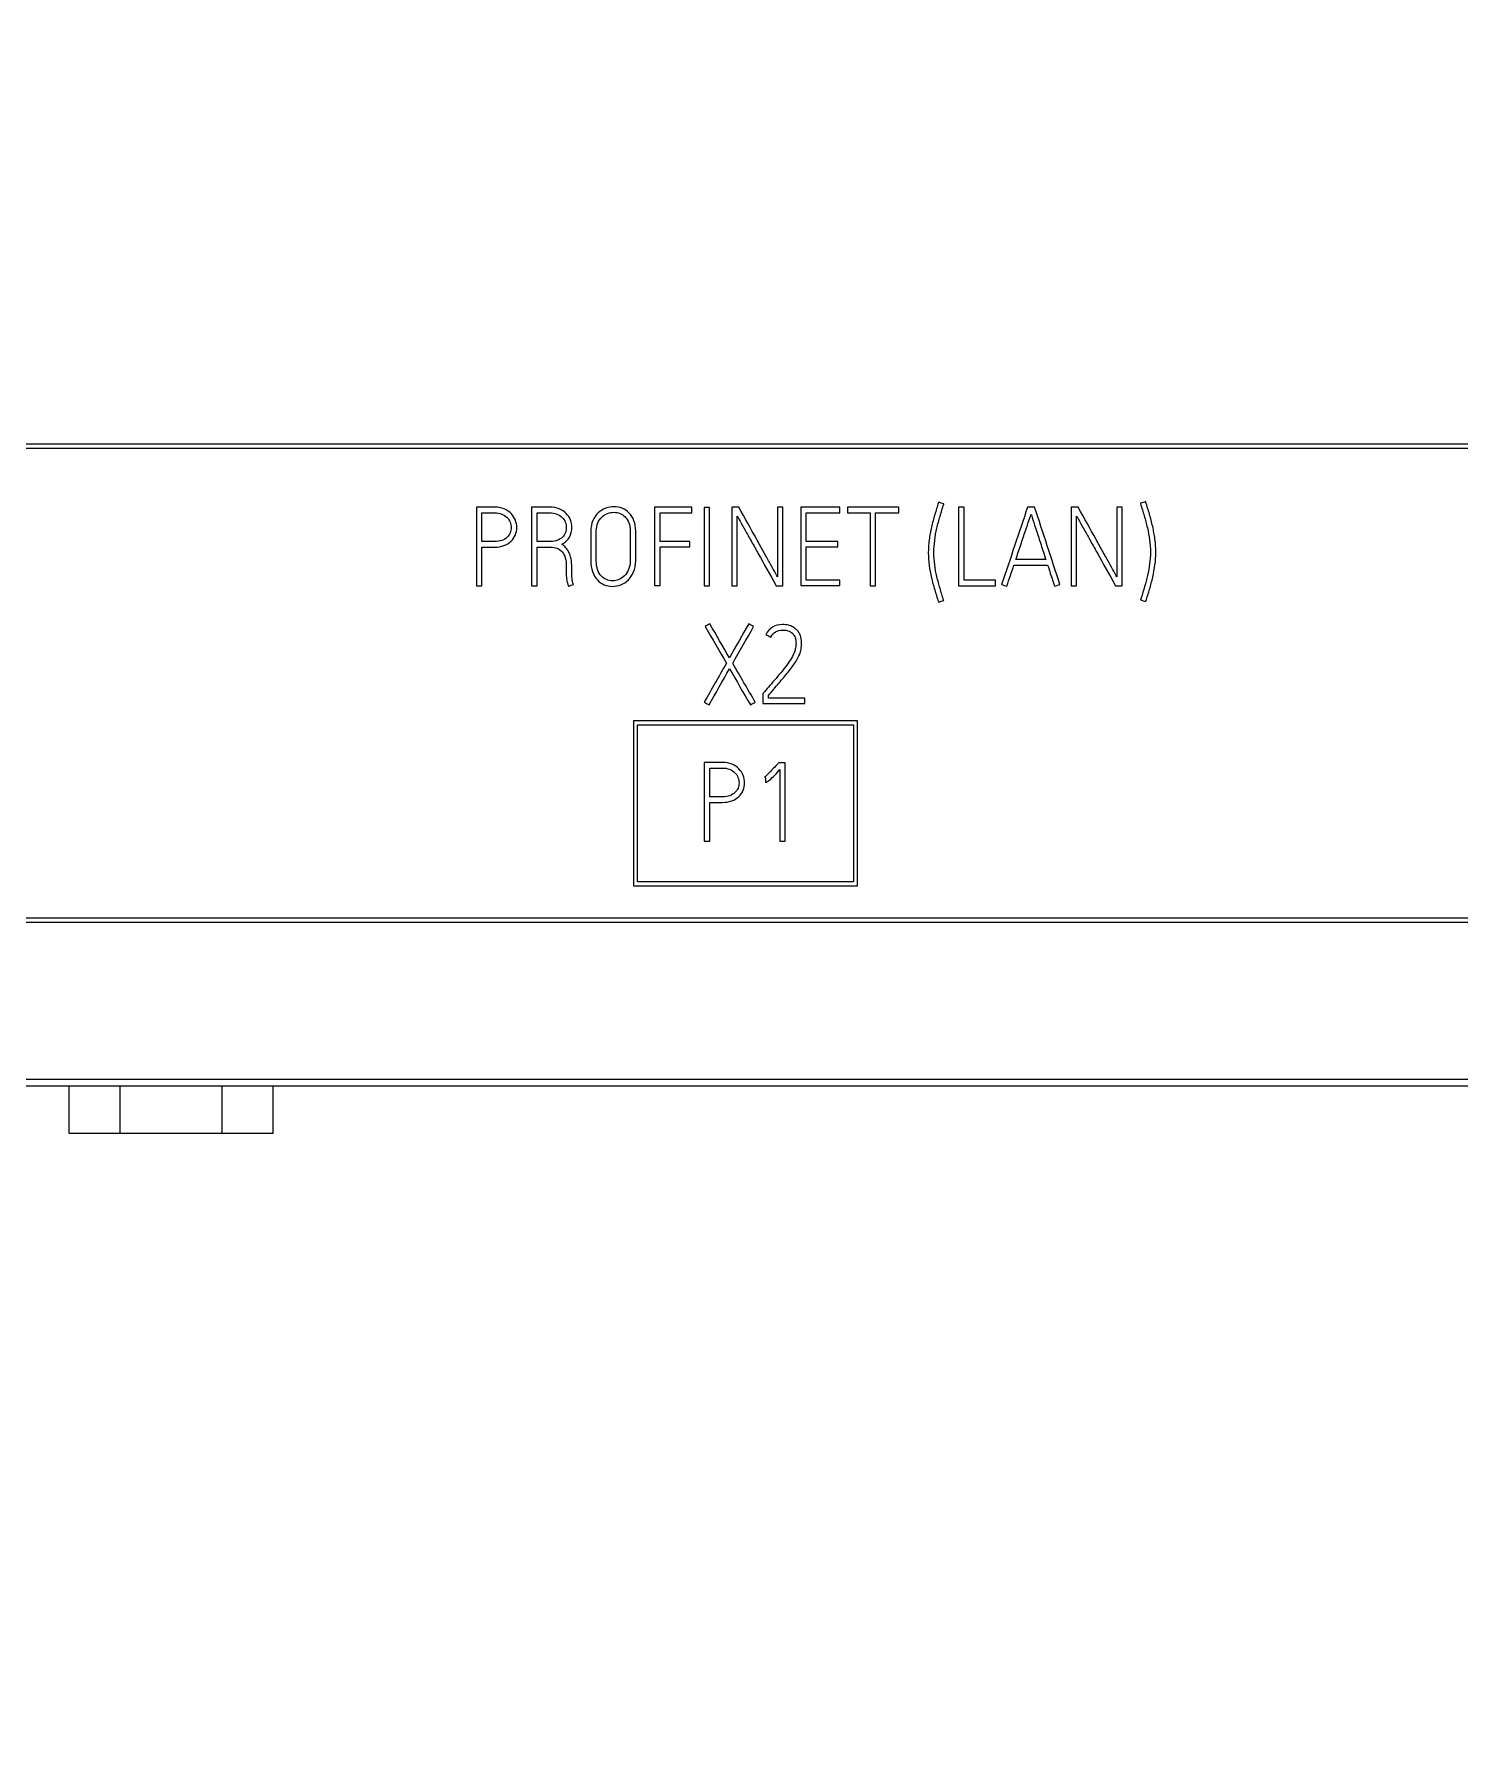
# Model space of a CAD drawing. Header units: millimetres. Extents: x 0 to 1189, y 0 to 841.
# Drawn here: x 918.79 to 955.09, y 278.97 to 322.4 of the extents above; entities that cross this region are included whole.
import ezdxf

# ---------------------------------------------------------------- set-up
doc = ezdxf.new("R2010")
doc.units = ezdxf.units.MM
doc.layers.add('1', color=7, linetype='Continuous')

msp = doc.modelspace()

# ---------------------------------------------------------------- linework, layer by layer
at = {"layer": '1', "color": 7, "linetype": 'Continuous', "lineweight": 13}
for p, q in [((1031.925, 311.961), (882.266, 311.961)), ((882.368, 311.861), (1031.825, 311.861)), ((939.755, 304.916), (934.055, 304.916)), ((934.055, 304.916), (934.055, 300.716)), ((934.155, 300.816), (934.155, 304.816)), ((934.155, 304.816), (939.655, 304.816)), ((939.655, 304.816), (939.655, 300.816)), ((939.755, 300.716), (939.755, 304.916)), ((934.055, 300.716), (939.755, 300.716)), ((939.655, 300.816), (934.155, 300.816)), ((882.266, 299.789), (1031.925, 299.789)), ((1031.825, 299.896), (882.368, 299.896)), ((875.08, 295.621), (1039.08, 295.621)), ((878.789, 295.79), (1035.36, 295.79)), ((919.682, 294.408), (919.682, 295.621)), ((920.981, 294.408), (920.981, 295.621)), ((923.579, 294.408), (923.579, 295.621)), ((924.878, 294.408), (924.878, 295.621)), ((920.981, 294.408), (919.682, 294.408)), ((923.579, 294.408), (920.981, 294.408)), ((924.878, 294.408), (923.579, 294.408))]:
    msp.add_line(p, q, dxfattribs=at)
for points, knots in [([(950.48, 224.19), (898.21, 224.19), (842.672, 224.19), (783.868, 224.19), (777.143, 224.19), (773.452, 224.19), (772.941, 224.19), (772.593, 224.19), (772.362, 224.19), (771.984, 224.197), (770.669, 224.274), (768.364, 224.788), (765.613, 226.213), (763.316, 228.292), (761.893, 230.477), (761.135, 232.357), (760.808, 233.611), (760.648, 234.609), (760.587, 235.255), (760.568, 235.699), (760.562, 235.924), (760.562, 236.058), (760.562, 236.216), (760.561, 236.445), (760.562, 237.055), (760.562, 237.972), (760.561, 238.996), (760.562, 245.938), (760.562, 259.005), (760.562, 298.004), (760.561, 356.81), (760.562, 415.607), (760.561, 449.918), (760.562, 458.897), (760.561, 461.761), (760.562, 463.181), (760.561, 463.91), (760.562, 464.25), (760.562, 464.466), (760.565, 464.602), (760.567, 464.681), (760.585, 465.198), (760.689, 466.243), (761.139, 468.204), (762.201, 470.586), (764.142, 473), (766.634, 474.84), (769.058, 475.801), (770.812, 476.128), (771.698, 476.205), (772.208, 476.226), (772.877, 476.227), (773.791, 476.227), (775.425, 476.227), (779.916, 476.227), (790.535, 476.227), (852.604, 476.227), (963.681, 476.227), (1071.488, 476.227), (1130.292, 476.227), (1137.017, 476.227), (1140.708, 476.227), (1141.22, 476.227), (1141.568, 476.227), (1141.799, 476.227), (1142.176, 476.22), (1143.491, 476.143), (1145.796, 475.628), (1148.547, 474.204), (1150.844, 472.125), (1152.267, 469.94), (1153.026, 468.06), (1153.353, 466.806), (1153.512, 465.807), (1153.573, 465.161), (1153.593, 464.718), (1153.598, 464.492), (1153.598, 464.359), (1153.599, 464.201), (1153.599, 463.972), (1153.599, 463.361), (1153.599, 462.444), (1153.599, 461.421), (1153.599, 454.479), (1153.599, 441.411), (1153.599, 402.413), (1153.599, 343.606), (1153.599, 284.809), (1153.599, 250.498), (1153.599, 241.52), (1153.599, 238.655), (1153.599, 237.235), (1153.599, 236.506), (1153.599, 236.167), (1153.598, 235.951), (1153.595, 235.814), (1153.593, 235.735), (1153.575, 235.218), (1153.471, 234.174), (1153.021, 232.213), (1151.96, 229.831), (1150.019, 227.417), (1147.526, 225.577), (1145.102, 224.616), (1143.349, 224.288), (1142.463, 224.211), (1141.952, 224.19), (1141.284, 224.189), (1140.369, 224.19), (1138.735, 224.189), (1134.244, 224.19), (1123.625, 224.189), (1061.556, 224.19), (1002.751, 224.19), (950.48, 224.19)], [0, 0, 0, 0, 0.125, 0.132812, 0.140625, 0.141113, 0.141602, 0.141846, 0.141968, 0.14209, 0.142578, 0.144531, 0.146484, 0.148438, 0.150391, 0.151367, 0.152344, 0.152832, 0.15332, 0.153564, 0.153687, 0.153748, 0.153809, 0.154053, 0.154297, 0.155273, 0.15625, 0.156738, 0.171875, 0.1875, 0.25, 0.3125, 0.328125, 0.332031, 0.333984, 0.334961, 0.335449, 0.335693, 0.335815, 0.335876, 0.335938, 0.335968, 0.336914, 0.337891, 0.339844, 0.341797, 0.34375, 0.345703, 0.34668, 0.347168, 0.347412, 0.347656, 0.348633, 0.349609, 0.351562, 0.359375, 0.375, 0.5, 0.625, 0.632812, 0.640625, 0.641113, 0.641602, 0.641846, 0.641968, 0.64209, 0.642578, 0.644531, 0.646484, 0.648438, 0.650391, 0.651367, 0.652344, 0.652832, 0.65332, 0.653564, 0.653687, 0.653748, 0.653809, 0.654053, 0.654297, 0.655273, 0.65625, 0.656738, 0.671875, 0.6875, 0.75, 0.8125, 0.828125, 0.832031, 0.833984, 0.834961, 0.835449, 0.835693, 0.835815, 0.835876, 0.835938, 0.835968, 0.836914, 0.837891, 0.839844, 0.841797, 0.84375, 0.845703, 0.84668, 0.847168, 0.847412, 0.847656, 0.848633, 0.849609, 0.851562, 0.859375, 0.875, 1, 1, 1, 1]), ([(950.48, 229.19), (1002.751, 229.19), (1061.556, 229.19), (1123.625, 229.189), (1134.244, 229.19), (1138.735, 229.189), (1140.37, 229.19), (1141.282, 229.189), (1141.846, 229.19), (1142.143, 229.202), (1142.671, 229.248), (1143.709, 229.442), (1145.079, 229.985), (1146.528, 231.055), (1147.657, 232.459), (1148.257, 233.804), (1148.527, 234.984), (1148.584, 235.552), (1148.596, 235.897), (1148.597, 235.942), (1148.598, 236.007), (1148.599, 236.173), (1148.599, 236.508), (1148.599, 237.235), (1148.599, 238.656), (1148.599, 241.52), (1148.599, 250.498), (1148.599, 284.809), (1148.599, 343.606), (1148.599, 402.413), (1148.599, 441.411), (1148.599, 454.479), (1148.599, 461.42), (1148.599, 462.444), (1148.599, 463.364), (1148.599, 463.97), (1148.599, 464.192), (1148.598, 464.347), (1148.598, 464.426), (1148.595, 464.548), (1148.583, 464.816), (1148.549, 465.178), (1148.453, 465.778), (1148.269, 466.487), (1147.812, 467.618), (1147.008, 468.853), (1145.673, 470.062), (1144.073, 470.89), (1142.795, 471.175), (1141.985, 471.223), (1141.755, 471.227), (1141.567, 471.227), (1141.218, 471.227), (1140.709, 471.227), (1137.018, 471.227), (1130.292, 471.227), (1071.488, 471.227), (963.681, 471.227), (852.604, 471.227), (790.535, 471.227), (779.916, 471.227), (775.426, 471.227), (773.79, 471.227), (772.879, 471.227), (772.314, 471.227), (772.018, 471.214), (771.489, 471.168), (770.451, 470.975), (769.081, 470.431), (767.632, 469.362), (766.503, 467.958), (765.904, 466.612), (765.633, 465.433), (765.577, 464.865), (765.565, 464.52), (765.563, 464.474), (765.562, 464.409), (765.562, 464.243), (765.561, 463.909), (765.562, 463.182), (765.561, 461.761), (765.562, 458.897), (765.561, 449.918), (765.562, 415.607), (765.561, 356.81), (765.562, 298.004), (765.562, 259.005), (765.562, 245.938), (765.561, 238.996), (765.562, 237.973), (765.562, 237.053), (765.561, 236.447), (765.562, 236.225), (765.562, 236.07), (765.562, 235.991), (765.565, 235.869), (765.577, 235.601), (765.611, 235.238), (765.707, 234.638), (765.892, 233.929), (766.348, 232.798), (767.152, 231.564), (768.488, 230.355), (770.087, 229.527), (771.365, 229.241), (772.176, 229.194), (772.406, 229.19), (772.594, 229.19), (772.943, 229.19), (773.452, 229.19), (777.143, 229.19), (783.868, 229.19), (842.672, 229.19), (898.21, 229.19), (950.48, 229.19)], [0, 0, 0, 0, 0.125, 0.140625, 0.148438, 0.150391, 0.151367, 0.152344, 0.152588, 0.152832, 0.15332, 0.154297, 0.15625, 0.158203, 0.160156, 0.162109, 0.163086, 0.164032, 0.164062, 0.164124, 0.164185, 0.164307, 0.164551, 0.165039, 0.166016, 0.167969, 0.171875, 0.1875, 0.25, 0.3125, 0.328125, 0.343262, 0.34375, 0.344727, 0.345703, 0.345947, 0.346191, 0.346252, 0.346313, 0.346436, 0.34668, 0.347168, 0.347656, 0.348633, 0.349609, 0.351562, 0.353516, 0.355469, 0.357422, 0.35791, 0.358032, 0.358154, 0.358398, 0.358887, 0.359375, 0.367188, 0.375, 0.5, 0.625, 0.640625, 0.648438, 0.650391, 0.651367, 0.652344, 0.652588, 0.652832, 0.65332, 0.654297, 0.65625, 0.658203, 0.660156, 0.662109, 0.663086, 0.664032, 0.664062, 0.664124, 0.664185, 0.664307, 0.664551, 0.665039, 0.666016, 0.667969, 0.671875, 0.6875, 0.75, 0.8125, 0.828125, 0.843262, 0.84375, 0.844727, 0.845703, 0.845947, 0.846191, 0.846252, 0.846313, 0.846436, 0.84668, 0.847168, 0.847656, 0.848633, 0.849609, 0.851562, 0.853516, 0.855469, 0.857422, 0.85791, 0.858032, 0.858154, 0.858398, 0.858887, 0.859375, 0.867188, 0.875, 1, 1, 1, 1]), ([(930.76, 310.312), (930.688, 310.343), (930.606, 310.358), (930.36, 310.358), (930.207, 310.358), (930.053, 310.358)], [0, 0, 0, 0, 0.37586, 0.37586, 1, 1, 1, 1]), ([(930.195, 309.34), (930.301, 309.34), (930.408, 309.34), (930.69, 309.34), (930.83, 309.39), (930.983, 309.539), (931.02, 309.591), (931.068, 309.709), (931.08, 309.771), (931.08, 309.901), (931.068, 309.964), (931.02, 310.088), (930.984, 310.144), (930.89, 310.242), (930.831, 310.282), (930.76, 310.312)], [0, 0, 0, 0, 0.156652, 0.156652, 0.415577, 0.415577, 0.533205, 0.533205, 0.650256, 0.650256, 0.766698, 0.766698, 0.883139, 0.883139, 1, 1, 1, 1]), ([(930.195, 310.216), (930.301, 310.216), (930.408, 310.216), (930.584, 310.216), (930.646, 310.205), (930.751, 310.161), (930.795, 310.132), (930.832, 310.096)], [0, 0, 0, 0, 0.431706, 0.431706, 0.716302, 0.716302, 1, 1, 1, 1]), ([(932.163, 310.313), (932.092, 310.343), (932.01, 310.358), (931.764, 310.358), (931.61, 310.358), (931.457, 310.358)], [0, 0, 0, 0, 0.37586, 0.37586, 1, 1, 1, 1]), ([(931.598, 310.216), (931.705, 310.216), (931.811, 310.216), (931.988, 310.216), (932.049, 310.205), (932.155, 310.161), (932.199, 310.132), (932.235, 310.097)], [0, 0, 0, 0, 0.429184, 0.429184, 0.713484, 0.713484, 1, 1, 1, 1]), ([(932.225, 309.412), (932.314, 309.458), (932.379, 309.52), (932.463, 309.675), (932.483, 309.756), (932.483, 309.904), (932.472, 309.967), (932.424, 310.091), (932.388, 310.147), (932.294, 310.245), (932.234, 310.284), (932.163, 310.313)], [0, 0, 0, 0, 0.231737, 0.231737, 0.46269, 0.46269, 0.642008, 0.642008, 0.821326, 0.821326, 1, 1, 1, 1]), ([(933.937, 310.213), (933.889, 310.263), (933.832, 310.302), (933.7, 310.355), (933.631, 310.369), (933.485, 310.369), (933.414, 310.355), (933.273, 310.302), (933.21, 310.262), (933.097, 310.159), (933.052, 310.094), (933.017, 310.018)], [0, 0, 0, 0, 0.203129, 0.203129, 0.406258, 0.406258, 0.604727, 0.604727, 0.802364, 0.802364, 1, 1, 1, 1]), ([(933.235, 308.602), (933.148, 308.692), (933.105, 308.822), (933.105, 309.244), (933.105, 309.498), (933.105, 309.831), (933.118, 309.899), (933.17, 310.017), (933.204, 310.067), (933.289, 310.146), (933.337, 310.176), (933.446, 310.217), (933.501, 310.227), (933.668, 310.227), (933.761, 310.189), (933.837, 310.113)], [0, 0, 0, 0, 0.189462, 0.189462, 0.475624, 0.475624, 0.563302, 0.563302, 0.651218, 0.651218, 0.738413, 0.738413, 0.825609, 0.825609, 1, 1, 1, 1]), ([(933.133, 308.504), (933.236, 308.395), (933.364, 308.341), (933.587, 308.341), (933.659, 308.355), (933.801, 308.41), (933.865, 308.452), (933.976, 308.563), (934.021, 308.631), (934.091, 308.792), (934.109, 308.884), (934.109, 309.244), (934.109, 309.498), (934.109, 309.847), (934.094, 309.934), (934.035, 310.091), (933.992, 310.158), (933.937, 310.213)], [0, 0, 0, 0, 0.20335, 0.20335, 0.300032, 0.300032, 0.396714, 0.396714, 0.493691, 0.493691, 0.591162, 0.591162, 0.825677, 0.825677, 0.912838, 0.912838, 1, 1, 1, 1]), ([(937.715, 308.588), (937.7, 308.616), (937.675, 308.662), (937.603, 308.791), (937.56, 308.867), (937.462, 309.043), (937.409, 309.139), (937.294, 309.346), (937.237, 309.45), (937.044, 309.797), (936.897, 310.065), (936.736, 310.357)], [0, 0, 0, 0, 0.156542, 0.156542, 0.313434, 0.313434, 0.470786, 0.470786, 0.628139, 0.628139, 1, 1, 1, 1]), ([(941.815, 310.474), (941.784, 310.372), (941.752, 310.27), (941.69, 310.062), (941.662, 309.958), (941.614, 309.745), (941.594, 309.638), (941.565, 309.421), (941.557, 309.311), (941.557, 309.089), (941.565, 308.982), (941.594, 308.771), (941.614, 308.666), (941.662, 308.459), (941.689, 308.356), (941.75, 308.153), (941.781, 308.052), (941.813, 307.952)], [0, 0, 0, 0, 0.126536, 0.126536, 0.253186, 0.253186, 0.379836, 0.379836, 0.50693, 0.50693, 0.629825, 0.629825, 0.753053, 0.753053, 0.876281, 0.876281, 1, 1, 1, 1]), ([(941.946, 307.994), (941.914, 308.092), (941.884, 308.191), (941.827, 308.388), (941.8, 308.488), (941.752, 308.69), (941.733, 308.791), (941.706, 308.992), (941.699, 309.094), (941.699, 309.305), (941.706, 309.41), (941.733, 309.616), (941.752, 309.718), (941.798, 309.921), (941.825, 310.023), (941.886, 310.226), (941.917, 310.329), (941.948, 310.432)], [0, 0, 0, 0, 0.123336, 0.123336, 0.246672, 0.246672, 0.369617, 0.369617, 0.492101, 0.492101, 0.618989, 0.618989, 0.745931, 0.745931, 0.872966, 0.872966, 1, 1, 1, 1]), ([(944.173, 310.183), (944.181, 310.161), (944.197, 310.11), (944.247, 309.953), (944.277, 309.86), (944.347, 309.643), (944.386, 309.526), (944.468, 309.272), (944.509, 309.148), (944.548, 309.026)], [0, 0, 0, 0, 0.25019, 0.25019, 0.50038, 0.50038, 0.750091, 0.750091, 1, 1, 1, 1]), ([(946.354, 308.588), (946.339, 308.616), (946.314, 308.662), (946.242, 308.791), (946.199, 308.867), (946.101, 309.043), (946.048, 309.139), (945.933, 309.346), (945.876, 309.45), (945.683, 309.797), (945.536, 310.065), (945.375, 310.357)], [0, 0, 0, 0, 0.156542, 0.156542, 0.313434, 0.313434, 0.470786, 0.470786, 0.628139, 0.628139, 1, 1, 1, 1]), ([(946.959, 310.446), (946.992, 310.343), (947.023, 310.24), (947.082, 310.037), (947.109, 309.935), (947.157, 309.732), (947.176, 309.629), (947.204, 309.424), (947.211, 309.319), (947.211, 309.112), (947.204, 309.013), (947.179, 308.817), (947.161, 308.719), (947.116, 308.525), (947.092, 308.429), (947.036, 308.239), (947.007, 308.144), (946.978, 308.05)], [0, 0, 0, 0, 0.129655, 0.129655, 0.259309, 0.259309, 0.388964, 0.388964, 0.518619, 0.518619, 0.639276, 0.639276, 0.759578, 0.759578, 0.879789, 0.879789, 1, 1, 1, 1]), ([(947.097, 307.966), (947.129, 308.066), (947.159, 308.167), (947.221, 308.37), (947.247, 308.473), (947.294, 308.68), (947.313, 308.785), (947.342, 308.996), (947.35, 309.103), (947.35, 309.325), (947.342, 309.435), (947.312, 309.651), (947.293, 309.759), (947.245, 309.971), (947.218, 310.076), (947.156, 310.284), (947.126, 310.386), (947.094, 310.488)], [0, 0, 0, 0, 0.123653, 0.123653, 0.246817, 0.246817, 0.370066, 0.370066, 0.492982, 0.492982, 0.620097, 0.620097, 0.746769, 0.746769, 0.873441, 0.873441, 1, 1, 1, 1]), ([(930.832, 310.096), (930.868, 310.059), (930.894, 310.019), (930.929, 309.928), (930.938, 309.882), (930.938, 309.792), (930.93, 309.748), (930.897, 309.663), (930.871, 309.625), (930.8, 309.559), (930.757, 309.532), (930.651, 309.491), (930.588, 309.481), (930.408, 309.481), (930.301, 309.481), (930.195, 309.481)], [0, 0, 0, 0, 0.137616, 0.137616, 0.275231, 0.275231, 0.408799, 0.408799, 0.541447, 0.541447, 0.674733, 0.674733, 0.808019, 0.808019, 1, 1, 1, 1]), ([(932.235, 310.097), (932.271, 310.062), (932.298, 310.022), (932.333, 309.931), (932.342, 309.885), (932.342, 309.795), (932.334, 309.751), (932.318, 309.709)], [0, 0, 0, 0, 0.337469, 0.337469, 0.674938, 0.674938, 1, 1, 1, 1]), ([(933.017, 310.018), (932.983, 309.941), (932.966, 309.853), (932.966, 309.498), (932.966, 309.244), (932.966, 308.787), (933.022, 308.625), (933.133, 308.504)], [0, 0, 0, 0, 0.17915, 0.17915, 0.63502, 0.63502, 1, 1, 1, 1]), ([(933.837, 310.113), (933.924, 310.03), (933.967, 309.91), (933.967, 309.498), (933.967, 309.244), (933.967, 308.907), (933.954, 308.834), (933.902, 308.708), (933.868, 308.655), (933.783, 308.568), (933.735, 308.536), (933.626, 308.493), (933.571, 308.482), (933.515, 308.482)], [0, 0, 0, 0, 0.210841, 0.210841, 0.551942, 0.551942, 0.663724, 0.663724, 0.775809, 0.775809, 0.887905, 0.887905, 1, 1, 1, 1]), ([(936.694, 310.133), (936.707, 310.107), (936.732, 310.062), (936.804, 309.934), (936.846, 309.859), (936.944, 309.683), (936.998, 309.587), (937.112, 309.38), (937.17, 309.276), (937.368, 308.925), (937.517, 308.653), (937.682, 308.357)], [0, 0, 0, 0, 0.157828, 0.157828, 0.316016, 0.316016, 0.473741, 0.473741, 0.631861, 0.631861, 1, 1, 1, 1]), ([(943.785, 309.026), (943.826, 309.148), (943.867, 309.272), (943.953, 309.526), (943.992, 309.643), (944.066, 309.86), (944.098, 309.953), (944.123, 310.032)], [0, 0, 0, 0, 0.333201, 0.333201, 0.666133, 0.666133, 1, 1, 1, 1]), ([(945.333, 310.133), (945.346, 310.107), (945.371, 310.062), (945.443, 309.934), (945.485, 309.859), (945.583, 309.683), (945.637, 309.587), (945.751, 309.38), (945.809, 309.276), (946.007, 308.925), (946.156, 308.653), (946.321, 308.357)], [0, 0, 0, 0, 0.157828, 0.157828, 0.316016, 0.316016, 0.473741, 0.473741, 0.631861, 0.631861, 1, 1, 1, 1]), ([(932.245, 309.595), (932.212, 309.561), (932.17, 309.535), (932.068, 309.494), (932.008, 309.484), (931.826, 309.484), (931.712, 309.484), (931.598, 309.484)], [0, 0, 0, 0, 0.274112, 0.274112, 0.546657, 0.546657, 1, 1, 1, 1]), ([(931.598, 309.342), (931.71, 309.342), (931.822, 309.342), (932.064, 309.342), (932.164, 309.302), (932.307, 309.141), (932.342, 309.015), (932.342, 308.785), (932.342, 308.726), (932.342, 308.668)], [0, 0, 0, 0, 0.269407, 0.269407, 0.581768, 0.581768, 0.894212, 0.894212, 1, 1, 1, 1]), ([(932.481, 308.76), (932.481, 308.778), (932.481, 308.797), (932.481, 308.985), (932.456, 309.117), (932.358, 309.302), (932.298, 309.369), (932.225, 309.412)], [0, 0, 0, 0, 0.051637, 0.051637, 0.525819, 0.525819, 1, 1, 1, 1]), ([(944.595, 308.884), (944.619, 308.807), (944.642, 308.735), (944.684, 308.606), (944.703, 308.55), (944.74, 308.444), (944.758, 308.392), (944.772, 308.344)], [0, 0, 0, 0, 0.312745, 0.312745, 0.62549, 0.62549, 1, 1, 1, 1]), ([(932.339, 308.643), (932.339, 308.601), (932.343, 308.554), (932.36, 308.455), (932.374, 308.401), (932.395, 308.344)], [0, 0, 0, 0, 0.5, 0.5, 1, 1, 1, 1]), ([(932.525, 308.393), (932.505, 308.445), (932.492, 308.494), (932.481, 308.584), (932.478, 308.626), (932.478, 308.681), (932.478, 308.698), (932.478, 308.73), (932.479, 308.745), (932.481, 308.76)], [0, 0, 0, 0, 0.331667, 0.331667, 0.666095, 0.666095, 0.834842, 0.834842, 1, 1, 1, 1]), ([(937.487, 305.563), (937.577, 305.67), (937.666, 305.774), (937.838, 305.976), (937.917, 306.071), (938.061, 306.25), (938.123, 306.333), (938.224, 306.487), (938.261, 306.556), (938.297, 306.656), (938.309, 306.698), (938.326, 306.791), (938.33, 306.838), (938.33, 306.94), (938.324, 306.993), (938.298, 307.098), (938.276, 307.147), (938.244, 307.191)], [0, 0, 0, 0, 0.149955, 0.149955, 0.29991, 0.29991, 0.449522, 0.449522, 0.598675, 0.598675, 0.694193, 0.694193, 0.789155, 0.789155, 0.894818, 0.894818, 1, 1, 1, 1]), ([(937.548, 307.047), (937.611, 307.169), (937.711, 307.23), (937.977, 307.23), (938.07, 307.19), (938.128, 307.111)], [0, 0, 0, 0, 0.513342, 0.513342, 1, 1, 1, 1]), ([(937.548, 307.047), (937.611, 307.169), (937.711, 307.23), (937.977, 307.23), (938.07, 307.19), (938.128, 307.111)], [0, 0, 0, 0, 0.513342, 0.513342, 1, 1, 1, 1]), ([(938.244, 307.191), (938.229, 307.212), (938.211, 307.232), (938.166, 307.275), (938.139, 307.294), (938.074, 307.327), (938.037, 307.341), (937.952, 307.363), (937.903, 307.369), (937.847, 307.369)], [0, 0, 0, 0, 0.252061, 0.252061, 0.502132, 0.502132, 0.750138, 0.750138, 1, 1, 1, 1]), ([(938.128, 307.111), (938.15, 307.079), (938.166, 307.044), (938.184, 306.969), (938.189, 306.929), (938.189, 306.848), (938.185, 306.808), (938.17, 306.73), (938.161, 306.695), (938.15, 306.664)], [0, 0, 0, 0, 0.249448, 0.249448, 0.501018, 0.501018, 0.750509, 0.750509, 1, 1, 1, 1]), ([(938.15, 306.664), (938.135, 306.621), (938.11, 306.572), (938.039, 306.459), (937.999, 306.399), (937.907, 306.274), (937.856, 306.209), (937.747, 306.078), (937.694, 306.014), (937.588, 305.89), (937.538, 305.832), (937.442, 305.721), (937.4, 305.673), (937.359, 305.626), (937.354, 305.619), (937.348, 305.613)], [0, 0, 0, 0, 0.16191, 0.16191, 0.324522, 0.324522, 0.486983, 0.486983, 0.649444, 0.649444, 0.811905, 0.811905, 0.974366, 0.974366, 1, 1, 1, 1]), ([(936.56, 303.812), (936.488, 303.843), (936.407, 303.858), (936.161, 303.858), (936.007, 303.858), (935.853, 303.858)], [0, 0, 0, 0, 0.37586, 0.37586, 1, 1, 1, 1]), ([(935.995, 302.84), (936.101, 302.84), (936.208, 302.84), (936.49, 302.84), (936.63, 302.89), (936.784, 303.039), (936.82, 303.091), (936.868, 303.209), (936.88, 303.271), (936.88, 303.401), (936.868, 303.464), (936.82, 303.588), (936.784, 303.644), (936.69, 303.742), (936.631, 303.782), (936.56, 303.812)], [0, 0, 0, 0, 0.156652, 0.156652, 0.415577, 0.415577, 0.533205, 0.533205, 0.650256, 0.650256, 0.766698, 0.766698, 0.883139, 0.883139, 1, 1, 1, 1]), ([(935.995, 303.716), (936.101, 303.716), (936.208, 303.716), (936.384, 303.716), (936.446, 303.705), (936.551, 303.661), (936.595, 303.632), (936.632, 303.596)], [0, 0, 0, 0, 0.431706, 0.431706, 0.716302, 0.716302, 1, 1, 1, 1]), ([(937.723, 303.824), (937.69, 303.787), (937.655, 303.75), (937.585, 303.674), (937.552, 303.639), (937.491, 303.576), (937.464, 303.55), (937.416, 303.508), (937.399, 303.494), (937.39, 303.489)], [0, 0, 0, 0, 0.25, 0.25, 0.5, 0.5, 0.75, 0.75, 1, 1, 1, 1]), ([(937.415, 303.353), (937.422, 303.353), (937.432, 303.355), (937.456, 303.362), (937.475, 303.375), (937.527, 303.417), (937.562, 303.449), (937.649, 303.536), (937.706, 303.597), (937.778, 303.675)], [0, 0, 0, 0, 0.256406, 0.256406, 0.506305, 0.506305, 0.752671, 0.752671, 1, 1, 1, 1]), ([(937.917, 303.847), (937.894, 303.847), (937.871, 303.847), (937.813, 303.847), (937.778, 303.847), (937.743, 303.847)], [0, 0, 0, 0, 0.397287, 0.397287, 1, 1, 1, 1]), ([(936.632, 303.596), (936.668, 303.559), (936.694, 303.519), (936.73, 303.428), (936.738, 303.382), (936.738, 303.292), (936.73, 303.248), (936.697, 303.163), (936.671, 303.125), (936.6, 303.059), (936.557, 303.032), (936.451, 302.991), (936.388, 302.981), (936.208, 302.981), (936.101, 302.981), (935.995, 302.981)], [0, 0, 0, 0, 0.137616, 0.137616, 0.275231, 0.275231, 0.408799, 0.408799, 0.541447, 0.541447, 0.674733, 0.674733, 0.808019, 0.808019, 1, 1, 1, 1])]:
    msp.add_open_spline(points, degree=3, knots=knots, dxfattribs=at)
for points in [[(930.053, 310.358), (930.053, 309.691), (930.053, 309.024), (930.053, 308.357)], [(930.195, 309.481), (930.195, 309.726), (930.195, 309.971), (930.195, 310.216)], [(931.457, 310.358), (931.457, 309.691), (931.457, 309.024), (931.457, 308.357)], [(931.598, 309.484), (931.598, 309.728), (931.598, 309.972), (931.598, 310.216)], [(935.537, 310.358), (935.22, 310.358), (934.903, 310.358), (934.586, 310.358)], [(934.586, 310.358), (934.586, 309.693), (934.586, 309.028), (934.586, 308.363)], [(934.727, 309.484), (934.727, 309.728), (934.727, 309.972), (934.727, 310.216)], [(934.727, 310.216), (934.997, 310.216), (935.267, 310.216), (935.537, 310.216)], [(935.537, 310.216), (935.537, 310.263), (935.537, 310.311), (935.537, 310.358)], [(935.99, 310.352), (935.943, 310.352), (935.897, 310.352), (935.851, 310.352)], [(935.851, 310.352), (935.851, 309.687), (935.851, 309.022), (935.851, 308.357)], [(935.99, 308.357), (935.99, 309.022), (935.99, 309.687), (935.99, 310.352)], [(936.736, 310.357), (936.675, 310.357), (936.615, 310.357), (936.555, 310.357)], [(936.555, 310.357), (936.555, 309.691), (936.555, 309.024), (936.555, 308.357)], [(937.856, 310.357), (937.809, 310.357), (937.762, 310.357), (937.715, 310.357)], [(937.715, 310.357), (937.715, 309.768), (937.715, 309.178), (937.715, 308.588)], [(937.856, 308.357), (937.856, 309.024), (937.856, 309.691), (937.856, 310.357)], [(939.307, 310.358), (938.975, 310.358), (938.643, 310.358), (938.311, 310.358)], [(938.311, 310.358), (938.311, 309.693), (938.311, 309.028), (938.311, 308.363)], [(938.45, 309.484), (938.45, 309.728), (938.45, 309.972), (938.45, 310.216)], [(938.45, 310.216), (938.736, 310.216), (939.021, 310.216), (939.307, 310.216)], [(939.307, 310.216), (939.307, 310.263), (939.307, 310.311), (939.307, 310.358)], [(940.808, 310.355), (940.373, 310.355), (939.937, 310.355), (939.501, 310.355)], [(939.501, 310.355), (939.501, 310.308), (939.501, 310.26), (939.501, 310.213)], [(939.501, 310.213), (939.692, 310.213), (939.882, 310.213), (940.073, 310.213)], [(940.073, 310.213), (940.073, 309.595), (940.073, 308.976), (940.073, 308.357)], [(940.215, 308.357), (940.215, 308.976), (940.215, 309.595), (940.215, 310.213)], [(940.215, 310.213), (940.412, 310.213), (940.61, 310.213), (940.808, 310.213)], [(940.808, 310.213), (940.808, 310.26), (940.808, 310.308), (940.808, 310.355)], [(941.818, 310.485), (941.817, 310.481), (941.816, 310.478), (941.815, 310.474)], [(941.954, 310.443), (941.909, 310.457), (941.863, 310.471), (941.818, 310.485)], [(941.948, 310.432), (941.95, 310.436), (941.952, 310.44), (941.954, 310.443)], [(942.47, 310.355), (942.423, 310.355), (942.376, 310.355), (942.329, 310.355)], [(942.329, 310.355), (942.329, 309.689), (942.329, 309.023), (942.329, 308.357)], [(942.47, 308.499), (942.47, 309.118), (942.47, 309.736), (942.47, 310.355)], [(944.085, 310.361), (943.864, 309.703), (943.643, 309.045), (943.422, 308.388)], [(944.262, 310.361), (944.203, 310.361), (944.144, 310.361), (944.085, 310.361)], [(944.123, 310.032), (944.149, 310.11), (944.166, 310.161), (944.173, 310.183)], [(944.123, 310.032), (944.149, 310.11), (944.166, 310.161), (944.173, 310.183)], [(944.909, 308.388), (944.693, 309.045), (944.478, 309.703), (944.262, 310.361)], [(945.375, 310.357), (945.314, 310.357), (945.254, 310.357), (945.194, 310.357)], [(945.194, 310.357), (945.194, 309.691), (945.194, 309.024), (945.194, 308.357)], [(946.495, 310.357), (946.448, 310.357), (946.401, 310.357), (946.354, 310.357)], [(946.354, 310.357), (946.354, 309.768), (946.354, 309.178), (946.354, 308.588)], [(946.495, 308.357), (946.495, 309.024), (946.495, 309.691), (946.495, 310.357)], [(947.092, 310.499), (947.046, 310.485), (947.001, 310.471), (946.956, 310.457)], [(946.956, 310.457), (946.957, 310.454), (946.958, 310.45), (946.959, 310.446)], [(947.094, 310.488), (947.093, 310.492), (947.093, 310.495), (947.092, 310.499)], [(932.318, 309.709), (932.303, 309.666), (932.278, 309.628), (932.245, 309.595)], [(936.694, 308.357), (936.694, 308.949), (936.694, 309.541), (936.694, 310.133)], [(945.333, 308.357), (945.333, 308.949), (945.333, 309.541), (945.333, 310.133)], [(930.195, 308.357), (930.195, 308.685), (930.195, 309.012), (930.195, 309.34)], [(931.598, 308.357), (931.598, 308.686), (931.598, 309.014), (931.598, 309.342)], [(935.488, 309.484), (935.234, 309.484), (934.981, 309.484), (934.727, 309.484)], [(934.727, 308.363), (934.727, 308.69), (934.727, 309.018), (934.727, 309.345)], [(934.727, 309.345), (934.981, 309.345), (935.234, 309.345), (935.488, 309.345)], [(935.488, 309.345), (935.488, 309.391), (935.488, 309.438), (935.488, 309.484)], [(939.255, 309.484), (938.986, 309.484), (938.718, 309.484), (938.45, 309.484)], [(938.45, 308.502), (938.45, 308.783), (938.45, 309.064), (938.45, 309.345)], [(938.45, 309.345), (938.718, 309.345), (938.986, 309.345), (939.255, 309.345)], [(939.255, 309.345), (939.255, 309.391), (939.255, 309.438), (939.255, 309.484)], [(943.555, 308.344), (943.616, 308.524), (943.677, 308.704), (943.738, 308.884)], [(943.738, 308.884), (944.024, 308.884), (944.309, 308.884), (944.595, 308.884)], [(944.548, 309.026), (944.294, 309.026), (944.039, 309.026), (943.785, 309.026)], [(932.342, 308.668), (932.341, 308.66), (932.34, 308.652), (932.339, 308.643)], [(933.515, 308.482), (933.402, 308.482), (933.309, 308.522), (933.235, 308.602)], [(939.307, 308.502), (939.021, 308.502), (938.736, 308.502), (938.45, 308.502)], [(939.307, 308.363), (939.307, 308.409), (939.307, 308.455), (939.307, 308.502)], [(943.264, 308.499), (942.999, 308.499), (942.735, 308.499), (942.47, 308.499)], [(943.264, 308.357), (943.264, 308.405), (943.264, 308.452), (943.264, 308.499)], [(930.053, 308.357), (930.101, 308.357), (930.148, 308.357), (930.195, 308.357)], [(931.457, 308.357), (931.504, 308.357), (931.551, 308.357), (931.598, 308.357)], [(932.395, 308.344), (932.438, 308.36), (932.482, 308.377), (932.525, 308.393)], [(934.586, 308.363), (934.633, 308.363), (934.68, 308.363), (934.727, 308.363)], [(935.851, 308.357), (935.897, 308.357), (935.943, 308.357), (935.99, 308.357)], [(936.555, 308.357), (936.602, 308.357), (936.648, 308.357), (936.694, 308.357)], [(937.682, 308.357), (937.74, 308.357), (937.798, 308.357), (937.856, 308.357)], [(938.311, 308.363), (938.643, 308.363), (938.975, 308.363), (939.307, 308.363)], [(940.073, 308.357), (940.12, 308.357), (940.167, 308.357), (940.215, 308.357)], [(941.815, 307.939), (941.86, 307.953), (941.904, 307.968), (941.948, 307.983)], [(941.948, 307.983), (941.947, 307.987), (941.947, 307.99), (941.946, 307.994)], [(942.329, 308.357), (942.64, 308.357), (942.952, 308.357), (943.264, 308.357)], [(943.422, 308.388), (943.466, 308.373), (943.51, 308.358), (943.555, 308.344)], [(944.772, 308.344), (944.818, 308.358), (944.863, 308.373), (944.909, 308.388)], [(945.194, 308.357), (945.241, 308.357), (945.287, 308.357), (945.333, 308.357)], [(946.321, 308.357), (946.379, 308.357), (946.437, 308.357), (946.495, 308.357)], [(946.978, 308.05), (946.971, 308.032), (946.965, 308.014), (946.959, 307.997)], [(946.959, 307.997), (947.004, 307.982), (947.049, 307.967), (947.094, 307.952)], [(947.094, 307.952), (947.095, 307.957), (947.096, 307.962), (947.097, 307.966)], [(941.813, 307.952), (941.813, 307.948), (941.814, 307.943), (941.815, 307.939)], [(935.995, 307.388), (935.955, 307.365), (935.915, 307.342), (935.875, 307.319)], [(935.875, 307.319), (936.056, 307.007), (936.236, 306.696), (936.417, 306.384)], [(936.494, 306.523), (936.328, 306.811), (936.161, 307.1), (935.995, 307.388)], [(936.985, 307.388), (936.821, 307.1), (936.658, 306.811), (936.494, 306.523)], [(936.577, 306.381), (936.755, 306.694), (936.932, 307.006), (937.11, 307.319)], [(937.11, 307.319), (937.068, 307.342), (937.027, 307.365), (936.985, 307.388)], [(937.847, 307.369), (937.652, 307.369), (937.51, 307.283), (937.423, 307.111)], [(937.423, 307.111), (937.465, 307.089), (937.506, 307.068), (937.548, 307.047)], [(936.417, 306.384), (936.229, 306.054), (936.041, 305.724), (935.853, 305.393)], [(935.975, 305.324), (936.149, 305.63), (936.323, 305.936), (936.497, 306.242)], [(936.497, 306.242), (936.674, 305.936), (936.852, 305.63), (937.029, 305.324)], [(937.152, 305.393), (936.96, 305.723), (936.769, 306.052), (936.577, 306.381)], [(935.853, 305.393), (935.894, 305.37), (935.935, 305.347), (935.975, 305.324)], [(937.029, 305.324), (937.07, 305.347), (937.111, 305.37), (937.152, 305.393)], [(937.348, 305.613), (937.348, 305.528), (937.348, 305.443), (937.348, 305.357)], [(937.487, 305.496), (937.487, 305.519), (937.487, 305.541), (937.487, 305.563)], [(938.413, 305.496), (938.105, 305.496), (937.796, 305.496), (937.487, 305.496)], [(938.413, 305.357), (938.413, 305.404), (938.413, 305.45), (938.413, 305.496)], [(937.348, 305.357), (937.703, 305.357), (938.058, 305.357), (938.413, 305.357)], [(935.853, 303.858), (935.853, 303.191), (935.853, 302.524), (935.853, 301.857)], [(935.995, 302.981), (935.995, 303.226), (935.995, 303.471), (935.995, 303.716)], [(937.743, 303.847), (937.736, 303.839), (937.729, 303.832), (937.723, 303.824)], [(937.778, 303.675), (937.778, 303.068), (937.778, 302.461), (937.778, 301.855)], [(937.917, 301.855), (937.917, 302.519), (937.917, 303.183), (937.917, 303.847)], [(937.39, 303.489), (937.395, 303.491), (937.401, 303.493), (937.407, 303.494)], [(937.407, 303.494), (937.409, 303.447), (937.412, 303.4), (937.415, 303.353)], [(935.995, 301.857), (935.995, 302.185), (935.995, 302.512), (935.995, 302.84)], [(935.853, 301.857), (935.901, 301.857), (935.948, 301.857), (935.995, 301.857)], [(937.778, 301.855), (937.825, 301.855), (937.871, 301.855), (937.917, 301.855)]]:
    msp.add_open_spline(points, degree=3, dxfattribs=at)

doc.saveas('drawing.dxf')
